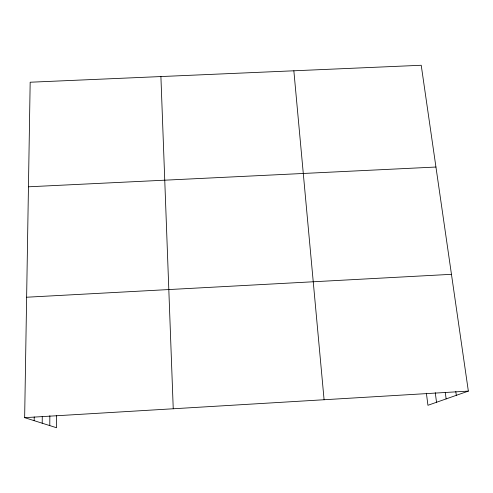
<?xml version="1.0" encoding="UTF-8"?>
<svg xmlns="http://www.w3.org/2000/svg" width="493" height="493" viewBox="0 0 493 493"><rect width="100%" height="100%" fill="white"/><g stroke="black" fill="none" stroke-linecap="round" stroke-linejoin="round"><path stroke-width="0.74" d="M56.596 415.328L56.535 427.733L24.65 417.663L30.172 82.226L421.225 65.267L468.35 391.109L427.942 405.289L426.39 393.248M49.781 425.595L49.848 415.728M42.201 423.204L42.269 416.443M34.165 420.665L34.214 416.942M24.65 417.663L468.35 391.109M26.634 297.224L451.459 274.318M28.452 186.798L435.941 167.035M455.791 391.528L456.321 395.331M445.247 392.336L446.14 398.899M435.257 392.675L436.527 402.276M293.853 70.795L324.086 399.743M160.903 76.557L173.24 408.771"/></g></svg>
